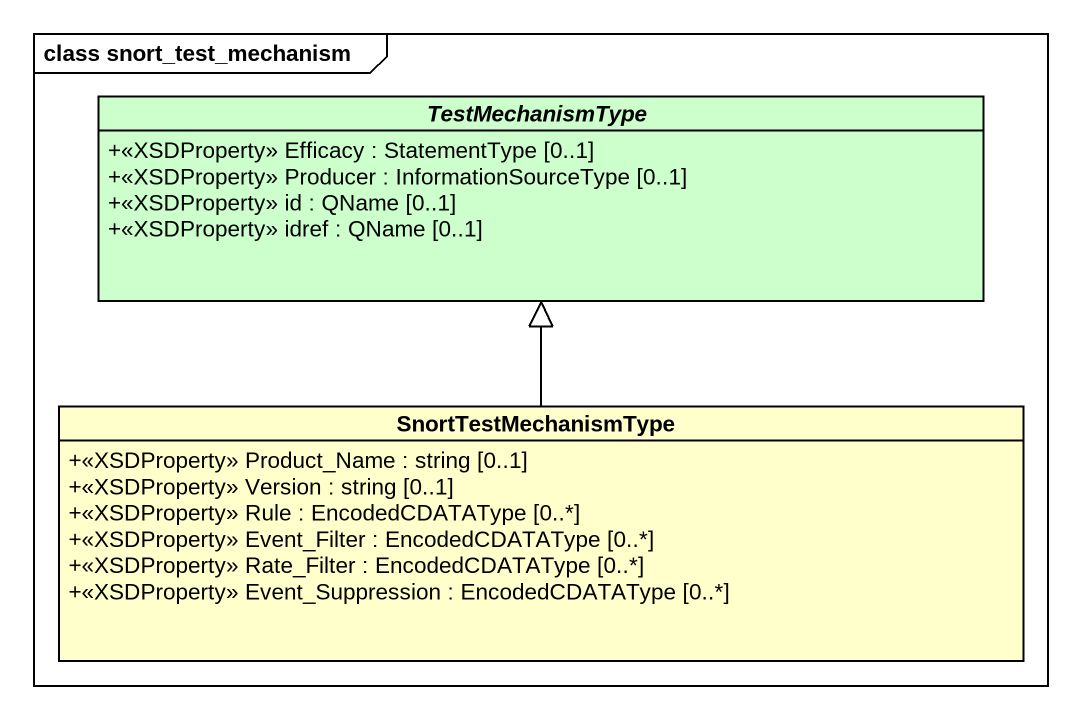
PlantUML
@startuml
mainframe class snort_test_mechanism
hide circle
hide empty members
skinparam classAttributeIconSize 0
abstract class TestMechanismType #CCFFCC {
  +<<XSDProperty>> Efficacy : StatementType [0..1]
  +<<XSDProperty>> Producer : InformationSourceType [0..1]
  +<<XSDProperty>> id : QName [0..1]
  +<<XSDProperty>> idref : QName [0..1]
}
class SnortTestMechanismType {
  +<<XSDProperty>> Product_Name : string [0..1]
  +<<XSDProperty>> Version : string [0..1]
  +<<XSDProperty>> Rule : EncodedCDATAType [0..*]
  +<<XSDProperty>> Event_Filter : EncodedCDATAType [0..*]
  +<<XSDProperty>> Rate_Filter : EncodedCDATAType [0..*]
  +<<XSDProperty>> Event_Suppression : EncodedCDATAType [0..*]
}
SnortTestMechanismType -up-|> TestMechanismType
@enduml
